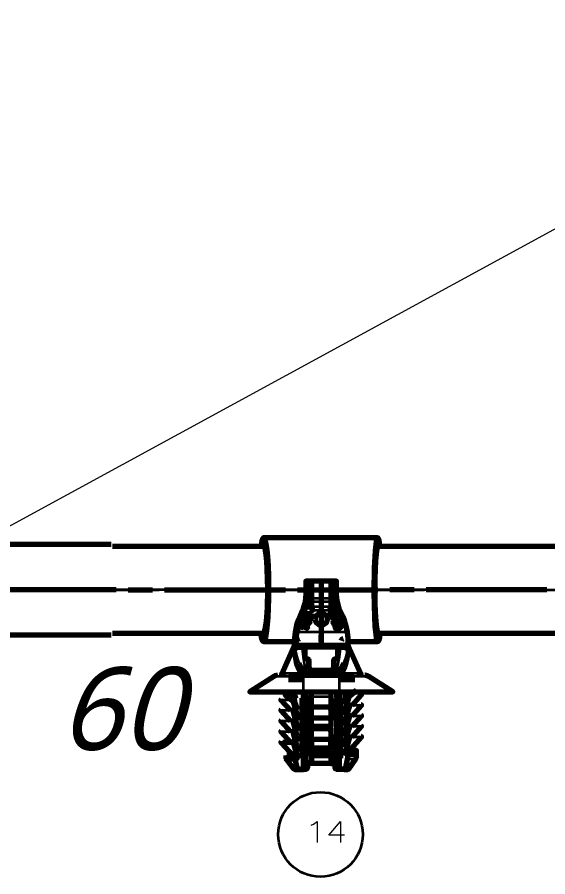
# Model space of a CAD drawing. Header units: millimetres. Extents: x 0 to 174, y 0 to 33.
# Drawn here: x 35.201 to 36.929, y 7.985 to 10.782 of the extents above; entities that cross this region are included whole.
import ezdxf

# ---------------------------------------------------------------- set-up
doc = ezdxf.new("R2010")
doc.units = ezdxf.units.MM
doc.layers.add('GREEN_CENTERLINE_CONFIRMED', color=7, linetype='Continuous')
doc.layers.add('PDF_Text', color=7, linetype='Continuous')
doc.layers.add('PDF_Geomertry', color=7, linetype='Continuous', true_color=0x405f80)
doc.styles.add('PDF Lucida Handwriting Italic', font='')
doc.styles.get('PDF Lucida Handwriting Italic').set_extended_font_data('Lucida Handwriting', italic=True)

# ---------------------------------------------------------------- blocks, each defined once
blk = doc.blocks.new('SYM_14_041')
at = {"layer": 'PDF_Geomertry', "lineweight": 70}
for points in [[(0.0918, 0.1065), (0.0914, 0.1174), (0.0894, 0.1374), (0.0856, 0.1561), (0.08, 0.1746), (0.0751, 0.1871), (0.0693, 0.1993), (0.0628, 0.2142), (0.0581, 0.2297), (0.0551, 0.2458), (0.0543, 0.2619), (0.0543, 0.3033), (0.0443, 0.3033), (0.0381, 0.3033), (0.0356, 0.3033), (0.0331, 0.3033), (-0.0244, 0.3033), (-0.0269, 0.3033), (-0.0294, 0.3033), (-0.0357, 0.3033), (-0.0457, 0.3033), (-0.0457, 0.2619), (-0.0467, 0.2458), (-0.0496, 0.2297), (-0.0543, 0.2142), (-0.0608, 0.1993), (-0.0704, 0.1778), (-0.0761, 0.16), (-0.0808, 0.1374), (-0.0829, 0.1174), (-0.0832, 0.1065)], [(-0.0262, 0.2197), (-0.0244, 0.2075), (-0.0281, 0.2193), (-0.0262, 0.2197), (-0.0267, 0.2244), (-0.0269, 0.234), (-0.0269, 0.3033)], [(0.0356, 0.3033), (0.0356, 0.234), (0.0351, 0.2244), (0.0347, 0.2197), (0.0365, 0.2193), (0.0331, 0.2075), (0.0347, 0.2197)], [(-0.046, 0.2485), (-0.0464, 0.2488), (-0.0464, 0.249)], [(0.0592, 0.2061), (0.0568, 0.2218), (0.0546, 0.2485), (0.0549, 0.2488), (0.0549, 0.249), (0.0544, 0.249), (0.0486, 0.2485)], [(-0.0483, 0.2218), (-0.0506, 0.2061)], [(-0.0307, 0.2106), (-0.0307, 0.2218)], [(0.0393, 0.2218), (0.0393, 0.2106)], [(-0.0664, 0.1694), (-0.0708, 0.1547), (-0.074, 0.1399)], [(0.0756, 0.1675), (0.0703, 0.1818), (0.0638, 0.1957)], [(-0.076, 0.1367), (-0.0778, 0.1185), (-0.0782, 0.1029)], [(-0.0672, 0.1147), (-0.0707, 0.1136), (-0.0724, 0.1115), (-0.0732, 0.1082)], [(0.0753, 0.1147), (0.0718, 0.1136), (0.0701, 0.1115), (0.0693, 0.1082)], [(-0.0832, 0.0951), (-0.0836, 0.0935), (-0.1251, 0.0001), (-0.1189, 0.0022), (-0.1251, 0.0001), (-0.1269, -0.0019), (-0.1296, -0.0028)], [(-0.0872, 0.0706), (-0.0856, 0.0731), (-0.0854, 0.0733), (-0.0836, 0.08), (-0.0832, 0.0871), (-0.0832, 0.0878), (-0.0832, 0.089), (-0.0832, 0.0918), (-0.0832, 0.0982), (-0.0829, 0.0965), (-0.0814, 0.0946), (-0.0782, 0.0935)], [(-0.0836, 0.0935), (-0.0872, 0.0733)], [(-0.0769, 0.1069), (-0.0769, 0.1065), (-0.0801, 0.1057), (-0.0824, 0.1033), (-0.0832, 0.1003)], [(-0.0832, 0.0965), (-0.0825, 0.1003), (-0.0803, 0.1036), (-0.0771, 0.1057), (-0.0732, 0.1065)], [(-0.0832, 0.0918), (-0.0829, 0.09), (-0.0818, 0.0885), (-0.0801, 0.0875), (-0.0782, 0.0872)], [(-0.0811, 0.0774), (-0.0811, 0.0776), (-0.0807, 0.0813), (-0.0793, 0.0853), (-0.0821, 0.0867), (-0.0832, 0.0886), (-0.0832, 0.089)], [(0.0868, 0.0936), (-0.0782, 0.0936)], [(-0.0482, 0.0872), (-0.0449, 0.0886), (-0.0482, 0.0872), (-0.0493, 0.0857), (-0.0497, 0.0838)], [(0.0582, 0.0838), (0.0578, 0.0857), (0.0565, 0.0874), (0.0532, 0.0886), (0.0201, 0.0886), (0.009, 0.0886), (-0.035, 0.0886), (-0.0447, 0.0886)], [(0.0918, 0.1003), (0.091, 0.1033), (0.0886, 0.1057), (0.0856, 0.1065)], [(0.0918, 0.0963), (0.0904, 0.0929), (0.0874, 0.0914), (0.0868, 0.0914)], [(0.0896, 0.0774), (0.0896, 0.0775), (0.0892, 0.0813), (0.0878, 0.0853), (0.0894, 0.0858), (0.0908, 0.0869), (0.0917, 0.0886), (0.0918, 0.089)], [(0.0957, 0.0706), (0.094, 0.0731), (0.0939, 0.0733), (0.0921, 0.08), (0.0918, 0.0871), (0.0918, 0.0879), (0.0918, 0.089), (0.0918, 0.0918), (0.0918, 0.0963), (0.0918, 0.0982)], [(0.0918, 0.0951), (0.0921, 0.0935)], [(0.1382, -0.0028), (0.1354, -0.0019), (0.1336, 0.0001), (0.1274, 0.0022), (0.1274, -0.0028), (0.1274, 0.0022), (0.1336, 0.0001), (0.0921, 0.0935), (0.0957, 0.0733)], [(-0.0482, 0.0526), (-0.0496, 0.0567), (-0.0497, 0.0835), (-0.0497, 0.0838), (-0.0497, 0.0835), (-0.0496, 0.0567), (-0.0482, 0.0526), (-0.0461, 0.051), (-0.0433, 0.0504), (-0.0426, 0.0504), (-0.0422, 0.0504)], [(-0.0497, 0.0835), (-0.0497, 0.0835)], [(-0.0687, 0.0365), (-0.0633, 0.0249), (-0.0576, 0.0157), (-0.0536, 0.0106), (-0.049, 0.0061)], [(-0.0376, 0.0478), (-0.0404, 0.05), (-0.0422, 0.0504), (-0.0385, 0.0489), (-0.0376, 0.0478), (-0.0364, 0.0442)], [(-0.0362, 0.0246), (-0.0364, 0.0442), (-0.0362, 0.0246), (-0.0362, 0.0244)], [(0.0449, 0.0442), (0.0447, 0.0246), (0.0449, 0.0442), (0.0453, 0.0464)], [(0.0519, 0.0504), (0.0511, 0.0504), (0.0475, 0.0492), (0.0453, 0.0464), (0.0476, 0.0493), (0.0511, 0.0504), (0.0513, 0.0504), (0.0518, 0.0504)], [(0.056, 0.0518), (0.0531, 0.0506), (0.0525, 0.0504), (0.0521, 0.0504), (0.0519, 0.0504), (0.056, 0.0518), (0.0567, 0.0526)], [(0.0771, 0.0361), (0.0704, 0.0224), (0.0646, 0.0136), (0.0575, 0.0061)], [(-0.1189, -0.0028), (-0.1189, -0.0021), (-0.1189, 0.0022)], [(-0.0612, 0.0056), (-0.0601, 0.0031), (-0.0604, 0.0003), (-0.0622, -0.0019), (-0.0649, -0.0028)], [(0.0435, 0.0192), (0.0417, 0.0164), (0.0375, 0.0132), (0.0321, 0.0119), (0.0072, 0.0119), (0.0013, 0.0119), (-0.0236, 0.0119), (-0.029, 0.0133), (-0.0332, 0.0164), (-0.035, 0.0192), (-0.0362, 0.0244), (-0.035, 0.0192)], [(0.0072, 0.0119), (0.0013, 0.0119)], [(0.0447, 0.0244), (0.0435, 0.0192), (0.0447, 0.0244), (0.0447, 0.0246)], [(-0.1376, -0.0028), (-0.1469, -0.005), (-0.1482, -0.0058), (-0.2283, -0.0568), (-0.0549, -0.0568), (0.0633, -0.0568), (0.186, -0.0568), (0.2236, -0.0568), (0.2335, -0.0568), (0.2354, -0.0568), (0.2368, -0.0568), (0.1567, -0.0058), (0.1476, -0.0028), (0.1461, -0.0028)], [(-0.1026, -0.0175), (-0.0549, -0.0175)], [(-0.1011, -0.0028), (-0.0865, -0.0028), (-0.0549, -0.0028), (0.0633, -0.0028), (0.095, -0.0028), (0.1114, -0.0028)], [(0.0633, -0.0175), (0.1131, -0.0175)], [(-0.1092, -0.0581), (-0.1161, -0.0618), (-0.1174, -0.0585), (-0.1178, -0.0549)], [(0.0939, -0.0565), (0.0904, -0.0622), (0.0878, -0.0618), (0.0892, -0.0542)], [(0.0924, -0.075), (0.1204, -0.0537)], [(-0.1261, -0.0815), (-0.1276, -0.0829), (-0.1272, -0.084), (-0.0962, -0.1185)], [(-0.1161, -0.0618), (-0.1133, -0.0669), (-0.1064, -0.0632), (-0.1133, -0.0669), (-0.1094, -0.0715), (-0.0847, -0.091)], [(-0.1046, -0.0654), (-0.1094, -0.0715)], [(-0.0807, -0.0704), (-0.0811, -0.0721), (-0.0824, -0.0732), (-0.084, -0.0735), (-0.0854, -0.0728), (-0.0994, -0.0619), (-0.1021, -0.0587), (-0.1029, -0.0572)], [(-0.0843, -0.171), (-0.0739, -0.171), (-0.0742, -0.1664), (-0.075, -0.1625), (-0.0878, -0.1185), (-0.0879, -0.1167), (-0.0874, -0.116), (-0.0856, -0.116), (-0.0854, -0.116), (-0.0853, -0.1161), (-0.0851, -0.1164), (-0.0756, -0.1432), (-0.0751, -0.1437), (-0.075, -0.1439), (-0.0747, -0.1439), (-0.0747, -0.1439), (-0.0744, -0.1436), (-0.074, -0.1425), (-0.0739, -0.141), (-0.0739, -0.1365), (-0.0742, -0.1319), (-0.075, -0.1281), (-0.0878, -0.084), (-0.0879, -0.0822), (-0.0874, -0.0815), (-0.0856, -0.0815), (-0.0854, -0.0815), (-0.0853, -0.0817), (-0.0851, -0.0819)], [(-0.0854, -0.0728), (-0.0854, -0.0728)], [(-0.0739, -0.1065), (-0.074, -0.1081), (-0.0744, -0.1092), (-0.0747, -0.1094), (-0.0747, -0.1094), (-0.075, -0.1094), (-0.0751, -0.1093), (-0.0756, -0.1087), (-0.0851, -0.0819), (-0.0756, -0.1087)], [(-0.0812, -0.0722), (-0.0831, -0.0736), (-0.0847, -0.0739)], [(-0.0583, -0.2726), (-0.0583, -0.0775)], [(-0.0272, -0.1167), (-0.0272, -0.1132), (-0.0272, -0.1118), (-0.0272, -0.109), (-0.0272, -0.1008), (-0.0272, -0.0882), (-0.0272, -0.0725), (-0.0272, -0.0707), (-0.0272, -0.0699), (-0.0272, -0.0696), (-0.0272, -0.0694), (-0.0272, -0.0693), (-0.0272, -0.0693), (-0.0272, -0.0694), (-0.0272, -0.0707)], [(0.0357, -0.0707), (0.0357, -0.0725), (0.0357, -0.0882), (0.0357, -0.0993)], [(0.0669, -0.0775), (0.0669, -0.2726)], [(0.0824, -0.0897), (0.0824, -0.0593)], [(0.0928, -0.0897), (0.0824, -0.0897), (0.0825, -0.0914), (0.0829, -0.0925), (0.0832, -0.0926), (0.0833, -0.0928), (0.0835, -0.0926), (0.0836, -0.0925), (0.084, -0.0919), (0.0936, -0.0653), (0.0937, -0.0649), (0.0939, -0.0647), (0.094, -0.0647), (0.096, -0.0647), (0.0962, -0.0672), (0.0835, -0.1112), (0.0826, -0.1153), (0.0824, -0.1199), (0.0824, -0.1242), (0.0825, -0.1258), (0.0829, -0.1269), (0.0832, -0.1271), (0.0833, -0.1272), (0.0835, -0.1271), (0.0836, -0.1269), (0.084, -0.1264), (0.0936, -0.0997), (0.0937, -0.0993), (0.0939, -0.0992), (0.094, -0.0992), (0.096, -0.0992), (0.0962, -0.1017), (0.0835, -0.1457), (0.0826, -0.1497), (0.0824, -0.1543), (0.0824, -0.1586), (0.0825, -0.1603), (0.0829, -0.1614), (0.0832, -0.1615), (0.0833, -0.1617), (0.0835, -0.1615), (0.0836, -0.1614), (0.084, -0.1608), (0.0936, -0.1342), (0.0937, -0.1337), (0.0939, -0.1336), (0.094, -0.1336), (0.096, -0.1336), (0.0962, -0.1361), (0.0835, -0.1801), (0.0826, -0.1842), (0.0824, -0.1887), (0.0824, -0.1931), (0.0825, -0.1947), (0.0829, -0.1958), (0.0832, -0.196), (0.0833, -0.1961), (0.0835, -0.196), (0.0836, -0.1958), (0.084, -0.1953), (0.0936, -0.1686), (0.0937, -0.1682), (0.0939, -0.1681), (0.094, -0.1681), (0.096, -0.1681), (0.0962, -0.1706), (0.0835, -0.2146), (0.0826, -0.2186), (0.0824, -0.2232), (0.0824, -0.2275), (0.0825, -0.2292), (0.0829, -0.2303), (0.0832, -0.2304), (0.0833, -0.2306), (0.0835, -0.2304), (0.0836, -0.2303), (0.084, -0.2297), (0.0936, -0.2031), (0.0937, -0.2026), (0.0939, -0.2025), (0.094, -0.2025), (0.096, -0.2025), (0.0962, -0.205), (0.0828, -0.2512), (0.0824, -0.2546), (0.0824, -0.2557), (0.0825, -0.2571), (0.0831, -0.2576), (0.0904, -0.2576)], [(0.0936, -0.0653), (0.084, -0.0919)], [(0.0878, -0.0746), (0.0878, -0.0683), (0.0876, -0.0668), (0.0876, -0.0631), (0.0878, -0.0618)], [(0.1047, -0.1017), (0.1357, -0.0672), (0.1357, -0.0651), (0.1346, -0.0647)], [(-0.0535, -0.085), (-0.0569, -0.085), (-0.0569, -0.1425), (-0.0535, -0.1425)], [(-0.0464, -0.085), (-0.041, -0.085), (-0.041, -0.1425), (-0.0464, -0.1425)], [(-0.0272, -0.099), (-0.0272, -0.0971), (-0.0272, -0.0914)], [(-0.0272, -0.1521), (-0.0272, -0.1486), (-0.0272, -0.1472), (-0.0272, -0.1444), (-0.0272, -0.1362), (-0.0272, -0.1236), (-0.0272, -0.1079), (-0.0272, -0.1061), (0.0357, -0.1061), (0.0357, -0.1079), (0.0357, -0.1236), (0.0357, -0.1347)], [(0.0357, -0.0914), (0.0357, -0.0971), (0.0357, -0.099)], [(0.0357, -0.1167), (0.0357, -0.1118)], [(0.0549, -0.1425), (0.0494, -0.1425), (0.0494, -0.085), (0.0549, -0.085)], [(0.0619, -0.085), (0.0654, -0.085), (0.0654, -0.1425), (0.0619, -0.1425)], [(0.1047, -0.1361), (0.1357, -0.1017), (0.1357, -0.0996), (0.1346, -0.0992)], [(-0.1261, -0.116), (-0.1276, -0.1174), (-0.1272, -0.1185), (-0.0962, -0.1529)], [(-0.0272, -0.1344), (-0.0272, -0.1325), (-0.0272, -0.1268)], [(0.0357, -0.1268), (0.0357, -0.1325), (0.0357, -0.1344)], [(0.1047, -0.1706), (0.1357, -0.1361), (0.1357, -0.134), (0.1346, -0.1336)], [(-0.1261, -0.1504), (-0.1276, -0.1518), (-0.1272, -0.1529), (-0.0962, -0.1874)], [(-0.0843, -0.2399), (-0.0739, -0.2399), (-0.0742, -0.2353), (-0.075, -0.2314), (-0.0878, -0.1874), (-0.0879, -0.1856), (-0.0874, -0.1849), (-0.0856, -0.1849), (-0.0854, -0.1849), (-0.0853, -0.185), (-0.0851, -0.1853), (-0.0756, -0.2121), (-0.0751, -0.2126), (-0.075, -0.2128), (-0.0747, -0.2128), (-0.0747, -0.2128), (-0.0744, -0.2125), (-0.074, -0.2114), (-0.0739, -0.2099), (-0.0739, -0.2054), (-0.0742, -0.2008), (-0.075, -0.1969), (-0.0878, -0.1529), (-0.0879, -0.1511), (-0.0874, -0.1504), (-0.0856, -0.1504), (-0.0854, -0.1504), (-0.0853, -0.1506), (-0.0851, -0.1508), (-0.0756, -0.1776), (-0.0751, -0.1782), (-0.075, -0.1783), (-0.0747, -0.1783), (-0.0747, -0.1783), (-0.0744, -0.1781), (-0.074, -0.1769), (-0.0739, -0.1754), (-0.0739, -0.171)], [(-0.0272, -0.1876), (-0.0272, -0.1842), (-0.0272, -0.1826), (-0.0272, -0.1799), (-0.0272, -0.1717), (-0.0272, -0.1592), (-0.0272, -0.1433), (-0.0272, -0.1417), (-0.0272, -0.1407), (-0.0272, -0.1404), (-0.0272, -0.1403), (-0.0272, -0.1403), (-0.0272, -0.1401), (-0.0272, -0.1403), (-0.0272, -0.1415), (0.0357, -0.1415), (0.0357, -0.1433), (0.0357, -0.159), (0.0357, -0.1701)], [(0.0357, -0.1622), (0.0357, -0.1679), (0.0357, -0.1699), (-0.0272, -0.1699), (-0.0272, -0.1679), (-0.0272, -0.1622)], [(0.0357, -0.1521), (0.0357, -0.1472)], [(-0.1261, -0.1849), (-0.1276, -0.1864), (-0.1272, -0.1874), (-0.0929, -0.2254)], [(-0.0272, -0.2231), (-0.0272, -0.2196), (-0.0272, -0.2181), (-0.0272, -0.2153), (-0.0272, -0.2071), (-0.0272, -0.1946), (-0.0272, -0.1787), (-0.0272, -0.1771), (-0.0272, -0.1761), (-0.0272, -0.1758), (-0.0272, -0.1769), (0.0357, -0.1769), (0.0357, -0.1761), (0.0357, -0.1758), (0.0357, -0.1771), (0.0357, -0.1787), (0.0357, -0.1946), (0.0357, -0.2056)], [(0.0357, -0.1876), (0.0357, -0.1826)], [(0.1047, -0.205), (0.1357, -0.1706), (0.1357, -0.1685), (0.1346, -0.1681)], [(-0.1261, -0.2193), (-0.1276, -0.2208), (-0.1272, -0.2218), (-0.0856, -0.2681), (-0.0843, -0.2714)], [(-0.0739, -0.2399), (-0.0739, -0.2443), (-0.074, -0.246), (-0.0744, -0.2469), (-0.0747, -0.2472), (-0.0747, -0.2472), (-0.075, -0.2472), (-0.0751, -0.2471), (-0.0756, -0.2465), (-0.0851, -0.2197), (-0.0853, -0.2194), (-0.0854, -0.2193), (-0.0856, -0.2193), (-0.0874, -0.2193), (-0.0879, -0.22), (-0.0878, -0.2218), (-0.1147, -0.2218), (-0.1207, -0.2218)], [(-0.0878, -0.2218), (-0.0743, -0.2681), (-0.0739, -0.2714), (-0.0739, -0.2724), (-0.0744, -0.2744), (-0.0821, -0.2744), (-0.0943, -0.2744), (-0.1033, -0.2744), (-0.1033, -0.2694), (-0.1011, -0.2694), (-0.1043, -0.2651), (-0.1047, -0.2647), (-0.1054, -0.2646), (-0.1061, -0.2646), (-0.1071, -0.2646), (-0.1074, -0.2646), (-0.1076, -0.2646)], [(-0.0535, -0.2031), (-0.0569, -0.2031), (-0.0569, -0.2606), (-0.0535, -0.2606)], [(-0.0464, -0.2606), (-0.041, -0.2606), (-0.041, -0.2031), (-0.0464, -0.2031)], [(0.0357, -0.241), (0.0357, -0.23), (0.0357, -0.2142), (0.0357, -0.2125), (0.0357, -0.2112), (0.0357, -0.2115), (0.0357, -0.2124), (-0.0272, -0.2124), (-0.0272, -0.2112), (-0.0272, -0.2115), (-0.0272, -0.2125), (-0.0272, -0.2142), (-0.0272, -0.23), (-0.0272, -0.2426), (-0.0272, -0.2507), (-0.0272, -0.2535), (-0.0272, -0.2547), (-0.0272, -0.2578), (-0.0272, -0.2606), (-0.0272, -0.2614), (-0.0272, -0.2631), (-0.0272, -0.2704), (-0.0272, -0.2781), (-0.0272, -0.2844), (-0.0272, -0.2886), (-0.0272, -0.2901), (-0.0362, -0.2901), (-0.0411, -0.2901), (-0.0411, -0.29), (-0.0411, -0.2887), (-0.0412, -0.2862), (-0.0411, -0.2901)], [(-0.0272, -0.2053), (-0.0272, -0.2033), (-0.0272, -0.1976)], [(0.0357, -0.1976), (0.0357, -0.2033), (0.0357, -0.2053)], [(0.0357, -0.2231), (0.0357, -0.2181)], [(0.0549, -0.2031), (0.0494, -0.2031), (0.0494, -0.2606), (0.0549, -0.2606)], [(0.0619, -0.2606), (0.0654, -0.2606), (0.0654, -0.2031), (0.0619, -0.2031)], [(0.094, -0.2512), (0.1357, -0.205), (0.1357, -0.2029), (0.1346, -0.2025)], [(0.0357, -0.2331), (0.0357, -0.2387), (0.0357, -0.2407), (-0.0272, -0.2407), (-0.0272, -0.2387), (-0.0272, -0.2331)], [(0.0903, -0.3099), (0.09, -0.3099), (0.0879, -0.3099), (0.0815, -0.3099), (0.0879, -0.3099), (0.0897, -0.3099), (0.0903, -0.3099), (0.0943, -0.3078), (0.1158, -0.2768), (0.1193, -0.2679), (0.1194, -0.2656), (0.1194, -0.2478), (0.1179, -0.2478), (0.1161, -0.2478), (0.1147, -0.2478), (0.114, -0.2478), (0.1133, -0.2479), (0.1128, -0.2485), (0.1097, -0.2528), (0.1075, -0.2556)], [(0.0949, -0.2576), (0.0928, -0.2557), (0.0928, -0.2546), (0.0942, -0.2512)], [(0.1194, -0.2478), (0.1161, -0.2478)], [(-0.111, -0.2646), (-0.111, -0.2758)], [(-0.0819, -0.3099), (-0.0817, -0.3099), (-0.0796, -0.3099), (-0.0731, -0.3099), (-0.0796, -0.3099), (-0.0814, -0.3099), (-0.0819, -0.3099), (-0.0858, -0.3079), (-0.1106, -0.2768), (-0.1108, -0.2758)], [(-0.1033, -0.2744), (-0.1044, -0.2744), (-0.1061, -0.27), (-0.1071, -0.2729), (-0.1076, -0.2758), (-0.1044, -0.2744)], [(-0.0821, -0.2744), (-0.0825, -0.2754), (-0.0824, -0.2768), (-0.1013, -0.2768), (-0.1056, -0.2768), (-0.1068, -0.2768)], [(-0.0862, -0.2744), (-0.0843, -0.2724)], [(-0.0824, -0.2768), (-0.0743, -0.3079), (-0.0731, -0.3099), (-0.0699, -0.3099), (-0.0636, -0.3099), (-0.0599, -0.3099), (-0.0567, -0.3099), (-0.0546, -0.3099), (-0.0537, -0.3099), (-0.0557, -0.3094), (-0.0572, -0.3083), (-0.0583, -0.3068), (-0.0587, -0.3049)], [(-0.0272, -0.2535), (0.0357, -0.2535), (0.0357, -0.2547), (0.0357, -0.2578), (0.0357, -0.2597), (0.0357, -0.2606), (0.0357, -0.2631), (0.0357, -0.2704), (0.0357, -0.2779), (0.0357, -0.2843), (0.0357, -0.2886), (0.0357, -0.2901), (0.0447, -0.2901), (0.0496, -0.2901), (0.0496, -0.29), (0.0497, -0.2887), (0.0497, -0.2862), (0.0497, -0.2606)], [(-0.0272, -0.2606), (0.0357, -0.2606)], [(0.0783, -0.3099), (0.0815, -0.3099), (0.0828, -0.3078), (0.0899, -0.2768), (0.0907, -0.2714), (0.091, -0.2656), (0.091, -0.2596), (0.0904, -0.2576), (0.1024, -0.2576), (0.1113, -0.2576), (0.1128, -0.2579)], [(-0.0699, -0.3099), (-0.0703, -0.3097), (-0.0706, -0.3094), (-0.071, -0.3085), (-0.0714, -0.3068), (-0.0715, -0.3049)], [(-0.041, -0.2901), (-0.041, -0.3049), (-0.0414, -0.3068), (-0.0425, -0.3083), (-0.044, -0.3094), (-0.046, -0.3099), (-0.0462, -0.3099), (-0.0537, -0.3099), (-0.0537, -0.3097), (-0.0536, -0.3006)], [(-0.0462, -0.3099), (-0.0462, -0.3097), (-0.0462, -0.3006)], [(0.0357, -0.2901), (-0.0272, -0.2901)], [(0.0549, -0.3006), (0.0547, -0.3097), (0.0547, -0.3099), (0.0544, -0.3099), (0.0525, -0.3094), (0.051, -0.3083), (0.0499, -0.3068), (0.0496, -0.3049), (0.0496, -0.2901), (0.0496, -0.29), (0.0497, -0.2887), (0.0497, -0.2862)], [(0.0621, -0.3006), (0.0622, -0.3097), (0.0622, -0.3099), (0.0547, -0.3099)], [(0.08, -0.3049), (0.0796, -0.3085), (0.079, -0.3094), (0.0789, -0.3097), (0.0783, -0.3099), (0.0721, -0.3099), (0.0683, -0.3099), (0.0651, -0.3099), (0.0631, -0.3099), (0.0622, -0.3099), (0.0642, -0.3094), (0.0657, -0.3083), (0.0668, -0.3068), (0.0672, -0.3049)], [(-0.0537, -0.3099), (-0.0537, -0.3099)], [(0.0622, -0.3099), (0.0622, -0.3099)]]:
    blk.add_lwpolyline(points, dxfattribs=at)
at = {"layer": 'PDF_Geomertry', "lineweight": 35}
for points in [[(-0.0357, 0.3033), (-0.0357, 0.2619), (-0.0457, 0.2619)], [(-0.0294, 0.234), (-0.0294, 0.3033)], [(-0.0244, 0.3033), (-0.0244, 0.2479), (0.0331, 0.2479), (0.0331, 0.3033)], [(0.0381, 0.3033), (0.0381, 0.234), (0.0356, 0.234)], [(0.0443, 0.3033), (0.0443, 0.2619), (0.054, 0.2619), (0.0543, 0.2619)], [(-0.0357, 0.2619), (-0.0368, 0.2446), (-0.0399, 0.2275), (-0.045, 0.2107), (-0.0519, 0.1947), (-0.0608, 0.1993)], [(0.0604, 0.1947), (0.0535, 0.2107), (0.0483, 0.2274), (0.0453, 0.2446), (0.0443, 0.2619)], [(-0.0281, 0.2193), (-0.0292, 0.226), (-0.0294, 0.234), (-0.0269, 0.234)], [(0.0356, 0.2479), (0.0347, 0.2479), (0.0331, 0.2479), (0.0331, 0.2358), (-0.0244, 0.2358), (-0.0244, 0.2479), (-0.0262, 0.2479), (-0.0269, 0.2479)], [(0.0356, 0.2364), (0.0354, 0.2363), (0.0354, 0.2363), (0.0353, 0.2361), (0.0347, 0.236), (0.0331, 0.2358), (0.0331, 0.2196), (-0.0244, 0.2196), (-0.0244, 0.2358), (-0.0262, 0.236), (-0.0268, 0.2361), (-0.0269, 0.2363), (-0.0269, 0.2363), (-0.0269, 0.2364)], [(0.0381, 0.234), (0.0376, 0.226), (0.0365, 0.2193)], [(0.0693, 0.1993), (0.0682, 0.1988), (0.0604, 0.1947), (0.0639, 0.1878), (0.0675, 0.1808), (0.0711, 0.1738), (0.0747, 0.1667), (0.0808, 0.1521), (0.0844, 0.1367), (-0.076, 0.1367)], [(0.0347, 0.2197), (0.0331, 0.2196), (0.0331, 0.2075), (-0.0244, 0.2075), (-0.0244, 0.2196), (-0.0262, 0.2197)], [(-0.0519, 0.1947), (-0.0554, 0.1878), (-0.059, 0.1808), (-0.0626, 0.1738), (-0.0663, 0.1667), (-0.0724, 0.1521), (-0.076, 0.1367), (-0.0808, 0.1374)], [(0.0894, 0.1374), (0.0888, 0.1374), (0.0844, 0.1367), (0.0862, 0.1185), (0.0868, 0.1029)], [(-0.0832, 0.089), (-0.0825, 0.0733), (-0.0856, 0.0731)], [(-0.0782, 0.0872), (-0.0782, 0.0935), (-0.0782, 0.0936), (-0.0782, 0.1029), (-0.0818, 0.104), (-0.0829, 0.1051), (-0.0832, 0.1065)], [(-0.0832, 0.0886), (-0.0812, 0.0783), (-0.0811, 0.0776), (-0.0811, 0.0793), (-0.0794, 0.0815), (-0.0761, 0.0829), (-0.0669, 0.0842), (-0.0582, 0.0839), (-0.0553, 0.0567), (-0.05, 0.0283), (-0.0468, 0.0163), (-0.0432, 0.0061), (-0.049, 0.0061)], [(-0.0793, 0.0853), (-0.0782, 0.0872), (-0.0742, 0.089), (-0.0692, 0.0903), (-0.0585, 0.0913), (-0.0582, 0.0839), (-0.0497, 0.0838)], [(0.0582, 0.0838), (0.0668, 0.0839), (0.0669, 0.0913), (0.0043, 0.0917), (-0.0585, 0.0913)], [(0.0575, 0.0061), (0.0517, 0.0061), (0.0553, 0.0163), (0.0585, 0.0283), (0.0638, 0.0567), (0.0668, 0.0839), (0.0751, 0.0842), (0.0839, 0.0832), (0.0867, 0.0821), (0.0886, 0.0811), (0.0896, 0.0794), (0.0896, 0.0775), (0.0899, 0.079), (0.0917, 0.0886)], [(0.0669, 0.0913), (0.0722, 0.091), (0.0778, 0.0903), (0.0828, 0.089), (0.0868, 0.0872), (0.0868, 0.0914), (0.0868, 0.0935), (0.0868, 0.0936), (0.0868, 0.1029), (0.089, 0.1033), (0.0908, 0.1044), (0.0915, 0.1054), (0.0918, 0.1065)], [(0.0918, 0.0918), (0.0914, 0.09), (0.0903, 0.0885), (0.0886, 0.0875), (0.0868, 0.0872), (0.0878, 0.0853)], [(0.091, 0.0733), (0.0918, 0.089)], [(-0.1189, -0.0028), (-0.1189, -0.0012), (-0.1189, 0.0022), (-0.0872, 0.0733), (-0.0872, 0.0706), (-0.0846, 0.0514), (-0.0803, 0.0329), (-0.0768, 0.0229), (-0.0726, 0.0135), (-0.069, 0.0075), (-0.0649, 0.0022), (-0.1189, 0.0022)], [(-0.0872, 0.0733), (-0.0854, 0.0733)], [(-0.0649, 0.0022), (-0.0628, 0.0042), (-0.0619, 0.0049), (-0.0614, 0.0054), (-0.0614, 0.0056), (-0.0612, 0.0056), (-0.0658, 0.0115), (-0.0694, 0.0181), (-0.0746, 0.0314), (-0.0793, 0.05), (-0.0825, 0.0733)], [(-0.0811, 0.0776), (-0.0811, 0.0776)], [(-0.0811, 0.0776), (-0.0811, 0.0776)], [(-0.0811, 0.0774), (-0.0746, 0.0522), (-0.0687, 0.0365)], [(0.0601, -0.0028), (0.0576, -0.0018), (0.0561, 0.0006), (0.056, 0.0036), (0.0575, 0.0061), (0.0699, 0.0056), (0.0733, 0.0022), (0.0775, 0.0075), (0.0811, 0.0135), (0.0853, 0.0229), (0.0888, 0.0329), (0.0931, 0.0514), (0.0957, 0.0706), (0.0957, 0.0733), (0.1274, 0.0022), (0.0733, 0.0022)], [(0.0699, 0.0056), (0.0744, 0.0117), (0.0781, 0.0183), (0.0836, 0.0329), (0.0883, 0.0531), (0.091, 0.0733), (0.094, 0.0731)], [(0.0896, 0.0774), (0.0832, 0.0528), (0.0771, 0.0361)], [(0.0939, 0.0733), (0.0957, 0.0733)], [(0.0511, 0.0504), (0.0511, 0.0504)], [(0.0519, 0.0504), (0.0518, 0.0504)], [(-0.0612, 0.0056), (-0.049, 0.0061), (-0.0475, 0.0036), (-0.0475, 0.0006), (-0.0492, -0.0018), (-0.0517, -0.0028)], [(0.0532, -0.0028), (0.0525, -0.0025), (0.0518, -0.0018), (0.051, 0.0006), (0.0513, 0.005), (0.0517, 0.0061), (0.0043, 0.0054), (-0.0432, 0.0061), (-0.0424, 0.0036), (-0.0424, 0.0006), (-0.0432, -0.0017), (-0.0437, -0.0024), (-0.0444, -0.0026), (-0.0447, -0.0028)], [(-0.1482, -0.0058), (-0.0549, -0.0058), (-0.0549, -0.0028)], [(0.0633, -0.0028), (0.0633, -0.0058), (-0.0549, -0.0058), (-0.0549, -0.0568)], [(0.0633, -0.0568), (0.0633, -0.0058), (0.1293, -0.0058), (0.1567, -0.0058)], [(-0.0583, -0.0753), (-0.0583, -0.0557)], [(-0.0415, -0.0557), (-0.0415, -0.0753)], [(0.05, -0.0753), (0.05, -0.0557)], [(0.0669, -0.0557), (0.0669, -0.0753)], [(0.09, -0.0681), (0.0901, -0.0668), (0.1157, -0.0475)], [(-0.1092, -0.0581), (-0.1064, -0.0632), (-0.1046, -0.0654), (-0.0817, -0.0833), (-0.0814, -0.0868), (-0.0822, -0.0897), (-0.0833, -0.091), (-0.0839, -0.0911), (-0.0847, -0.091)], [(-0.1047, -0.0601), (-0.1054, -0.0586), (-0.1029, -0.0572)], [(-0.1021, -0.0587), (-0.1028, -0.0592), (-0.1047, -0.0601), (-0.1013, -0.0642), (-0.0994, -0.0619)], [(-0.0819, -0.0787), (-0.0817, -0.0796), (-0.1013, -0.0642)], [(-0.0792, -0.0833), (-0.08, -0.0893), (-0.0815, -0.0924), (-0.0824, -0.0932), (-0.0829, -0.0933), (-0.0833, -0.0935), (-0.0836, -0.0932)], [(-0.0793, -0.0783), (-0.0792, -0.0796), (-0.0817, -0.0796), (-0.0817, -0.0833), (-0.0792, -0.0833), (-0.0792, -0.0796)], [(-0.0807, -0.0706), (-0.0807, -0.0704)], [(-0.0535, -0.085), (-0.0535, -0.0775), (-0.0583, -0.0775), (-0.0583, -0.0753), (-0.0583, -0.0753), (-0.0583, -0.0753), (-0.0583, -0.0753), (-0.0581, -0.0754), (-0.0535, -0.0757), (-0.0535, -0.0562)], [(-0.0464, -0.0562), (-0.0464, -0.0757), (-0.0419, -0.0754), (-0.0417, -0.0753), (-0.0415, -0.0753), (-0.0415, -0.0753), (-0.0415, -0.0753), (-0.0415, -0.0775)], [(-0.0464, -0.085), (-0.0464, -0.0775), (-0.0415, -0.0775), (-0.0415, -0.085)], [(-0.0412, -0.085), (-0.0412, -0.0568)], [(-0.0272, -0.0725), (0.0357, -0.0725)], [(0.055, -0.0562), (0.0549, -0.0757), (0.0504, -0.0754), (0.0501, -0.0753), (0.05, -0.0753), (0.05, -0.0753), (0.05, -0.0753), (0.05, -0.0775)], [(0.0549, -0.085), (0.0549, -0.0775), (0.05, -0.0775), (0.05, -0.085)], [(0.0619, -0.0562), (0.0619, -0.0757), (0.0665, -0.0754), (0.0668, -0.0753), (0.0668, -0.0753), (0.0669, -0.0753), (0.0669, -0.0753), (0.0669, -0.0775), (0.0619, -0.0775), (0.0619, -0.085)], [(0.0876, -0.0668), (0.0901, -0.0668), (0.0901, -0.0631), (0.0904, -0.0622)], [(0.0876, -0.0631), (0.0901, -0.0631)], [(0.0904, -0.0731), (0.09, -0.0681), (0.0878, -0.0683), (0.0888, -0.0746), (0.0878, -0.0746)], [(0.0924, -0.075), (0.0921, -0.075), (0.0918, -0.075), (0.0914, -0.0749), (0.091, -0.0744), (0.0904, -0.0731), (0.089, -0.074), (0.0888, -0.0746), (0.0897, -0.0771), (0.0914, -0.0785)], [(-0.0878, -0.084), (-0.1165, -0.084), (-0.1246, -0.084), (-0.126, -0.084), (-0.1265, -0.084), (-0.1271, -0.084), (-0.1272, -0.084), (-0.1272, -0.084), (-0.1272, -0.084)], [(-0.0739, -0.1065), (-0.0843, -0.1065)], [(-0.0272, -0.1079), (0.0357, -0.1079)], [(0.0961, -0.1112), (0.0835, -0.1112)], [(0.1357, -0.1017), (0.0962, -0.1017)], [(-0.0878, -0.1185), (-0.1165, -0.1185), (-0.1246, -0.1185), (-0.126, -0.1185), (-0.1272, -0.1185)], [(0.0824, -0.1199), (0.0928, -0.1199)], [(0.0928, -0.1242), (0.0824, -0.1242)], [(0.1357, -0.1361), (0.0962, -0.1361)], [(-0.0878, -0.1529), (-0.1165, -0.1529), (-0.1246, -0.1529), (-0.126, -0.1529), (-0.1272, -0.1529)], [(-0.075, -0.1625), (-0.0876, -0.1625)], [(-0.0535, -0.2031), (-0.0535, -0.1425)], [(-0.0464, -0.2031), (-0.0464, -0.1425)], [(-0.0415, -0.1425), (-0.0415, -0.2031)], [(-0.0412, -0.1425), (-0.0412, -0.2031)], [(-0.0272, -0.1433), (0.0357, -0.1433)], [(0.05, -0.2031), (0.05, -0.1425)], [(0.0549, -0.1425), (0.0549, -0.2031)], [(0.0619, -0.1425), (0.0619, -0.2031)], [(0.0824, -0.1543), (0.0928, -0.1543)], [(0.0928, -0.1586), (0.0824, -0.1586)], [(0.0961, -0.1457), (0.0835, -0.1457)], [(-0.0878, -0.1874), (-0.1165, -0.1874), (-0.1246, -0.1874), (-0.126, -0.1874), (-0.1272, -0.1874)], [(-0.0739, -0.1754), (-0.0843, -0.1754)], [(-0.0272, -0.1787), (0.0357, -0.1787)], [(0.0824, -0.1887), (0.0928, -0.1887)], [(0.0928, -0.1931), (0.0824, -0.1931)], [(0.0961, -0.1801), (0.0835, -0.1801)], [(0.1357, -0.1706), (0.0962, -0.1706)], [(-0.1207, -0.2218), (-0.1272, -0.2218)], [(0.0357, -0.2142), (-0.0272, -0.2142)], [(0.0824, -0.2232), (0.0928, -0.2232)], [(0.0961, -0.2146), (0.0835, -0.2146)], [(0.1357, -0.205), (0.0962, -0.205)], [(-0.075, -0.2314), (-0.0876, -0.2314)], [(-0.0739, -0.2443), (-0.0815, -0.2443), (-0.0836, -0.2443), (-0.0842, -0.2443), (-0.0843, -0.2443), (-0.0843, -0.2443), (-0.0843, -0.2443)], [(0.0928, -0.2275), (0.0824, -0.2275)], [(0.0828, -0.2512), (0.094, -0.2512)], [(0.1161, -0.2478), (0.1161, -0.2596), (0.091, -0.2596)], [(0.1147, -0.2478), (0.1147, -0.2535), (0.1113, -0.2528), (0.1113, -0.2562), (0.1113, -0.2576)], [(-0.1076, -0.2758), (-0.1076, -0.2646)], [(-0.1033, -0.2694), (-0.1061, -0.27), (-0.1061, -0.2646)], [(-0.0843, -0.2714), (-0.0739, -0.2714)], [(-0.0739, -0.2724), (-0.0843, -0.2724)], [(-0.0585, -0.2806), (-0.0583, -0.2726), (-0.0535, -0.2726), (-0.0535, -0.2831), (-0.0464, -0.2831), (-0.0464, -0.2726), (-0.0415, -0.2726)], [(-0.0464, -0.2606), (-0.0464, -0.2726), (-0.0535, -0.2726), (-0.0535, -0.2606)], [(-0.0415, -0.2606), (-0.0415, -0.2726), (-0.0415, -0.2806)], [(-0.0272, -0.2578), (0.0018, -0.2578)], [(0.0357, -0.2631), (-0.0272, -0.2631)], [(0.0357, -0.2704), (-0.0272, -0.2704)], [(0.05, -0.2806), (0.05, -0.2726), (0.05, -0.2606)], [(0.05, -0.2726), (0.0549, -0.2726), (0.0549, -0.2831), (0.0619, -0.2831), (0.0619, -0.2726), (0.0669, -0.2726), (0.0669, -0.2806)], [(0.0549, -0.2606), (0.0549, -0.2726), (0.0619, -0.2726), (0.0619, -0.2606)], [(0.0824, -0.2546), (0.0928, -0.2546)], [(0.0928, -0.2557), (0.0824, -0.2557)], [(0.1158, -0.2768), (0.0899, -0.2768)], [(0.1194, -0.2656), (0.091, -0.2656)], [(0.1113, -0.2528), (0.1097, -0.2528)], [(-0.0715, -0.3049), (-0.0636, -0.3049), (-0.0636, -0.3083), (-0.0636, -0.3099)], [(-0.0636, -0.3049), (-0.0587, -0.3049), (-0.0586, -0.3049), (-0.0579, -0.3074), (-0.0561, -0.3092), (-0.0537, -0.3099)], [(-0.0586, -0.3049), (-0.0586, -0.3049), (-0.0586, -0.3047), (-0.0586, -0.3031), (-0.0585, -0.2979), (-0.0582, -0.2989), (-0.0571, -0.2999), (-0.0536, -0.3006), (-0.0462, -0.3006), (-0.0464, -0.2831), (-0.0429, -0.2824), (-0.0418, -0.2815), (-0.0415, -0.2806), (-0.0414, -0.2979)], [(-0.0585, -0.2979), (-0.0585, -0.2806), (-0.0583, -0.281), (-0.0578, -0.2818), (-0.0567, -0.2825), (-0.0535, -0.2831), (-0.0536, -0.3006)], [(-0.0462, -0.3006), (-0.0432, -0.3), (-0.0421, -0.2993), (-0.0415, -0.2985), (-0.0414, -0.2979), (-0.0414, -0.3031), (-0.0412, -0.3047), (-0.0412, -0.3049), (-0.0412, -0.3049), (-0.0417, -0.3068), (-0.0428, -0.3083), (-0.0443, -0.3094), (-0.0462, -0.3099)], [(-0.0412, -0.2862), (-0.0362, -0.2862), (-0.0272, -0.2862)], [(-0.041, -0.3049), (-0.0412, -0.3049)], [(-0.0362, -0.2862), (-0.0362, -0.2901)], [(0.0357, -0.2862), (0.0447, -0.2862), (0.0447, -0.289), (0.0447, -0.2901)], [(0.0447, -0.2862), (0.0497, -0.2862)], [(0.0547, -0.3099), (0.0528, -0.3094), (0.0513, -0.3083), (0.0501, -0.3068), (0.0497, -0.3049), (0.0496, -0.3049)], [(0.0497, -0.3049), (0.0497, -0.3049), (0.0499, -0.3047), (0.0499, -0.3031), (0.0499, -0.2979), (0.05, -0.2985), (0.0506, -0.2993), (0.0517, -0.3), (0.0549, -0.3006), (0.0621, -0.3006), (0.0619, -0.2831), (0.0654, -0.2824), (0.0665, -0.2815), (0.0669, -0.2806), (0.0671, -0.2979), (0.0669, -0.2985), (0.0664, -0.2993), (0.0653, -0.3), (0.0621, -0.3006)], [(0.0499, -0.2979), (0.05, -0.2806), (0.05, -0.281), (0.0507, -0.2818), (0.0518, -0.2825), (0.0549, -0.2831), (0.0549, -0.3006)], [(0.0721, -0.3049), (0.0672, -0.3049), (0.0671, -0.3049), (0.0668, -0.3068), (0.0657, -0.3083), (0.064, -0.3094), (0.0622, -0.3099)], [(0.0671, -0.2979), (0.0671, -0.3031), (0.0671, -0.3047), (0.0671, -0.3049), (0.0671, -0.3049)], [(0.08, -0.3049), (0.0721, -0.3049), (0.0721, -0.3099)], [(-0.0858, -0.3079), (-0.0743, -0.3079)], [(0.0828, -0.3078), (0.0943, -0.3078)]]:
    blk.add_lwpolyline(points, dxfattribs=at)
at = {"layer": 'PDF_Geomertry', "lineweight": 70}
for points in [[(-0.024, 0.1976), (-0.0256, 0.1936), (-0.0301, 0.1936), (-0.0329, 0.1858), (-0.0294, 0.1829), (-0.0308, 0.1789), (-0.0475, 0.1933), (-0.046, 0.1972)], [(-0.0154, 0.1793), (-0.0139, 0.1868), (-0.0097, 0.1932), (-0.0033, 0.1975), (0.0043, 0.1989), (0.0118, 0.1975), (0.0182, 0.1932), (0.0225, 0.1868), (0.0239, 0.1793), (0.0225, 0.1717), (0.0182, 0.1653), (0.0118, 0.1611), (0.0043, 0.1596), (-0.0033, 0.1611), (-0.0097, 0.1653), (-0.0139, 0.1717)], [(0.036, 0.1881), (0.0488, 0.1926), (0.0497, 0.1933), (0.0504, 0.1943), (0.0507, 0.1954), (0.0506, 0.1965), (0.05, 0.1976), (0.049, 0.1983), (0.0478, 0.1986), (0.0467, 0.1983), (0.0339, 0.1938), (0.0325, 0.1975), (0.0453, 0.2021), (0.0481, 0.2025), (0.0507, 0.2018), (0.0529, 0.2003), (0.0543, 0.1979), (0.0547, 0.1953), (0.054, 0.1926), (0.0524, 0.1904), (0.0501, 0.189), (0.0372, 0.1843)], [(-0.0343, 0.1935), (-0.0361, 0.1886), (-0.0415, 0.1933)], [(0.0606, 0.1804), (0.0656, 0.1668), (0.0639, 0.1663), (0.0521, 0.1722), (0.0496, 0.1725), (0.0475, 0.171), (0.0471, 0.1685), (0.0483, 0.1663), (0.0508, 0.1656), (0.0517, 0.1657), (0.0531, 0.1622), (0.0494, 0.1619), (0.0461, 0.1633), (0.0439, 0.166), (0.0433, 0.1696), (0.0444, 0.1729), (0.0469, 0.1754), (0.0504, 0.1763), (0.0539, 0.1756), (0.0593, 0.1728), (0.0569, 0.1792)], [(-0.0558, 0.159), (-0.0403, 0.1533), (-0.0415, 0.1496), (-0.0572, 0.1553), (-0.0585, 0.1518), (-0.0621, 0.1531), (-0.0582, 0.1638), (-0.0546, 0.1625)], [(0.0628, 0.1533), (0.0571, 0.1513), (0.0546, 0.1513), (0.0528, 0.1532), (0.0529, 0.1557), (0.0547, 0.1574), (0.0606, 0.1594), (0.0631, 0.1593), (0.0647, 0.1575), (0.0647, 0.155)], [(0.0567, 0.0526), (0.0582, 0.0567), (0.0582, 0.0835), (0.0582, 0.0838), (0.0582, 0.0835), (0.0582, 0.0567)], [(-0.0649, 0.0022), (-0.0649, -0.0024), (-0.0649, -0.0028), (-0.0649, -0.0012)], [(0.0699, 0.0056), (0.0686, 0.0031), (0.0689, 0.0003), (0.0707, -0.0019), (0.0733, -0.0028), (0.0733, 0.0022)], [(-0.0793, -0.0783), (-0.0819, -0.0787), (-0.0854, -0.0728), (-0.0835, -0.0735), (-0.0815, -0.0725), (-0.0807, -0.0706)], [(0.0357, -0.0707), (0.0357, -0.0697), (0.0357, -0.0694), (0.0357, -0.0694), (0.0357, -0.0693), (0.0357, -0.0696)], [(-0.0272, -0.1061), (-0.0272, -0.1053), (-0.0272, -0.105), (-0.0272, -0.1049), (-0.0272, -0.1049), (-0.0272, -0.1047), (-0.0272, -0.1049)], [(0.0357, -0.1061), (0.0357, -0.1051), (0.0357, -0.1049), (0.0357, -0.1049), (0.0357, -0.1047), (0.0357, -0.105)], [(0.0357, -0.1404), (0.0357, -0.1403), (0.0357, -0.1401), (0.0357, -0.1404)], [(0.0357, -0.1415), (0.0357, -0.1407), (0.0357, -0.1404)], [(-0.0272, -0.1758), (-0.0272, -0.1757), (-0.0272, -0.1757), (-0.0272, -0.1757), (-0.0272, -0.1758)], [(0.0357, -0.1758), (0.0357, -0.1757), (0.0357, -0.1757), (0.0357, -0.1758)], [(-0.0272, -0.2112), (-0.0272, -0.2111), (-0.0272, -0.2111), (-0.0272, -0.2111), (-0.0272, -0.2112)], [(0.0357, -0.2112), (0.0357, -0.2111), (0.0357, -0.2111), (0.0357, -0.2112)], [(0.1128, -0.2579), (0.1128, -0.2576), (0.1131, -0.2569), (0.1135, -0.256), (0.1147, -0.2535), (0.1161, -0.2596)]]:
    blk.add_lwpolyline(points, close=True, dxfattribs=at)
for points in [[(-0.0351, 0.1782, -2.894935), (-0.0478, 0.1825), (-0.0462, 0.179), (-0.0499, 0.1765), (-0.0512, 0.1724), (-0.05, 0.1682), (-0.0465, 0.1656), (-0.0421, 0.1656), (-0.0385, 0.1681), (-0.0371, 0.1722), (-0.0385, 0.1764)], [(0.0592, 0.1632), (0.0619, 0.1636), (0.0647, 0.1629), (0.0671, 0.1613), (0.0685, 0.1589), (0.0689, 0.1561), (0.0682, 0.1533), (0.0665, 0.151), (0.0642, 0.1496), (0.0583, 0.1475, -0.994323), (0.0535, 0.1611)]]:
    blk.add_lwpolyline(points, format="xyb", close=True, dxfattribs=at)
at = {"layer": 'PDF_Geomertry', "lineweight": 35}
for points in [[(-0.0464, -0.0757), (-0.0464, -0.0775), (-0.0535, -0.0775), (-0.0535, -0.0757)], [(0.0619, -0.0757), (0.0619, -0.0775), (0.0549, -0.0775), (0.0549, -0.0757)]]:
    blk.add_lwpolyline(points, close=True, dxfattribs=at)

msp = doc.modelspace()

# ---------------------------------------------------------------- linework, layer by layer
at = {"layer": 'GREEN_CENTERLINE_CONFIRMED'}
msp.add_lwpolyline([(6.3669, 8.9186), (66.8161, 8.9186)], dxfattribs=at)
at = {"layer": 'PDF_Geomertry', "color": 7, "lineweight": 13}
msp.add_lwpolyline([(35.0129, 9.0386), (38.2186, 10.7822), (39.4192, 9.0608)], dxfattribs=at)
at = {"layer": 'PDF_Geomertry', "lineweight": 70}
for points in [[(35.5074, 9.0663), (35.0131, 9.0663), (35.0144, 9.0656), (35.0158, 9.0636), (35.0176, 9.0587), (35.0201, 9.0476), (35.0224, 9.0322), (35.0247, 9.0088), (35.0264, 8.981), (35.0274, 8.9485), (35.0276, 8.9146), (35.0261, 8.8525), (35.0226, 8.8087), (35.019, 8.785), (35.016, 8.7751), (35.0147, 8.7731), (35.014, 8.7726), (35.0135, 8.7724), (35.0131, 8.7724), (35.5074, 8.7724)], [(36.3828, 8.7782), (36.3807, 8.7632), (36.3781, 8.7531), (36.3771, 8.7511), (36.3765, 8.7507), (36.3763, 8.7507), (36.376, 8.7507), (36.3757, 8.7507), (36.3756, 8.7508), (36.3753, 8.7511), (36.3746, 8.7518), (36.374, 8.7532), (36.3718, 8.7614), (36.3699, 8.7749), (36.3675, 8.7992), (36.3658, 8.83), (36.3644, 8.8689), (36.364, 8.9111), (36.3651, 8.9906), (36.3681, 9.0461), (36.3714, 9.0746), (36.374, 9.0853), (36.375, 9.0872), (36.3756, 9.0878), (36.3758, 9.0878), (36.3761, 9.0879), (36.1917, 9.0879), (36.0035, 9.0879), (36.0051, 9.0871), (36.0067, 9.0846), (36.0092, 9.0778), (36.0115, 9.0672), (36.0142, 9.0492), (36.0164, 9.0264), (36.0183, 8.9964), (36.0196, 8.9628), (36.02, 8.8908), (36.0175, 8.8285), (36.0137, 8.7861), (36.0099, 8.7632), (36.0065, 8.7536), (36.0051, 8.7515), (36.0044, 8.751), (36.0039, 8.7507), (36.0032, 8.7507), (36.0025, 8.7508), (36.0018, 8.7514), (36.0011, 8.7524), (35.9992, 8.7561), (35.9967, 8.7651), (35.9943, 8.7782)], [(36.0035, 9.0879), (36.0028, 9.0878), (36.0022, 9.0874), (36.0008, 9.0857), (35.9978, 9.0776), (35.9943, 9.0603)], [(36.3828, 9.0603), (36.3796, 9.0808), (36.3779, 9.086), (36.3761, 9.0879)], [(35.5115, 8.7782), (36.0035, 8.7782), (36.0038, 8.7782), (36.0043, 8.7785), (36.005, 8.779), (36.0062, 8.7811), (36.0093, 8.7911), (36.0129, 8.8154), (36.0161, 8.8596), (36.0175, 8.9215), (36.0169, 8.9546), (36.0158, 8.9857), (36.014, 9.0117), (36.0118, 9.0329), (36.0096, 9.0463), (36.0071, 9.0553), (36.0054, 9.0589), (36.0035, 9.0603), (35.5115, 9.0603)], [(37.3235, 9.0603), (36.3761, 9.0603), (36.3758, 9.0603), (36.3756, 9.0601), (36.3751, 9.0597), (36.374, 9.0575), (36.3717, 9.046), (36.3686, 9.0147), (36.3663, 8.9561), (36.3664, 8.8799), (36.3675, 8.8447), (36.3692, 8.8153), (36.3711, 8.7963), (36.3732, 8.7838), (36.3746, 8.7796), (36.3761, 8.7782), (37.3235, 8.7782)], [(36.0035, 8.7507), (36.1042, 8.7507), (36.1042, 8.7425)], [(36.2742, 8.7376), (36.2775, 8.7389), (36.279, 8.7417), (36.2792, 8.7425), (36.2792, 8.7507), (36.3761, 8.7507)]]:
    msp.add_lwpolyline(points, dxfattribs=at)
at = {"layer": 'PDF_Geomertry', "color": 165, "lineweight": 70, "true_color": 0x5267a5}
for points in [[(36.1917, 8.9475), (36.1917, 8.7428)], [(36.1917, 8.7507), (36.1917, 8.7715)]]:
    msp.add_lwpolyline(points, dxfattribs=at)
at = {"layer": 'PDF_Geomertry', "color": 3, "lineweight": 70}
for points in [[(35.5236, 8.9193), (35.1299, 8.9193)], [(35.5631, 8.9193), (35.6417, 8.9193)], [(35.6811, 8.9193), (36.0749, 8.9193)], [(36.1142, 8.9193), (36.1917, 8.9193), (36.3754, 8.9193)], [(36.4936, 8.9193), (36.4149, 8.9193)], [(36.9267, 8.9193), (36.5329, 8.9193)]]:
    msp.add_lwpolyline(points, dxfattribs=at)
at = {"layer": 'PDF_Geomertry', "color": 18, "lineweight": 35, "true_color": 0x260000}
for points in [[(35.2208, 8.9193), (35.2996, 8.9193)], [(35.339, 8.9193), (35.664, 8.9193)], [(35.7707, 8.9193), (35.3519, 8.9193)], [(35.8101, 8.9193), (35.8889, 8.9193)], [(36.0188, 8.9193), (35.8426, 8.9193)], [(35.9282, 8.9193), (36.3471, 8.9193)], [(36.2051, 8.9193), (36.0396, 8.9193)], [(36.1292, 8.9193), (36.0436, 8.9193)], [(36.0582, 8.9193), (36.1369, 8.9193)], [(36.2472, 8.9193), (36.1685, 8.9193)], [(36.1763, 8.9193), (36.3525, 8.9193)], [(36.2444, 8.9193), (36.3232, 8.9193)], [(36.6803, 8.9193), (36.2865, 8.9193)], [(36.3626, 8.9193), (36.5281, 8.9193)], [(36.7197, 8.9193), (36.7985, 8.9193)], [(36.8378, 8.9193), (37.2315, 8.9193)]]:
    msp.add_lwpolyline(points, dxfattribs=at)
at = {"layer": 'PDF_Geomertry', "color": 18, "lineweight": 13, "true_color": 0x260000}
for points in [[(36.1592, 8.1532), (36.166, 8.1565), (36.1782, 8.1654), (36.1782, 8.0965)], [(36.2671, 8.121), (36.216, 8.121), (36.2538, 8.1654), (36.2538, 8.1321), (36.2538, 8.0965)]]:
    msp.add_lwpolyline(points, dxfattribs=at)
at = {"layer": 'PDF_Geomertry', "color": 18, "lineweight": 35, "true_color": 0x260000}
msp.add_circle((36.189, 8.1228), 0.1378, dxfattribs=at)

# ---------------------------------------------------------------- block references
msp.add_blockref('SYM_14_041', (36.1874, 8.6442))

# ---------------------------------------------------------------- texts
at = {"layer": 'PDF_Text', "insert": (35.3401, 8.3943), "char_height": 0.26906, "attachment_point": 7, "style": 'PDF Lucida Handwriting Italic'}
msp.add_mtext('60', dxfattribs=at)

doc.saveas('drawing.dxf')
